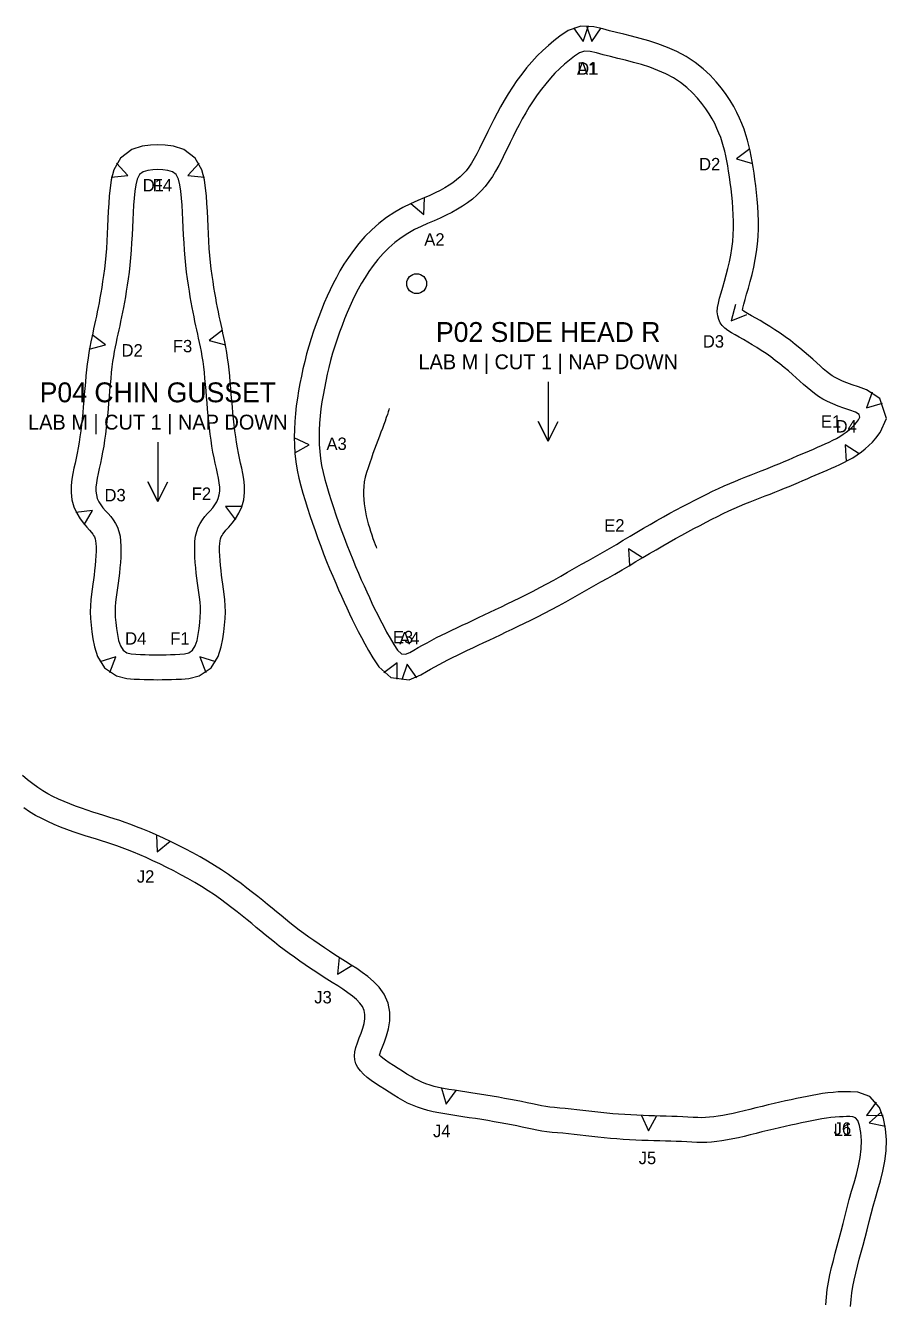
# Model space of a CAD drawing. Header units: millimetres. Extents: x 10 to 1500, y 0 to 642.
# Drawn here: x 1326.7 to 1500, y 265.4 to 522.3 of the extents above; entities that cross this region are included whole.
import ezdxf
from ezdxf.enums import TextEntityAlignment as Align

# ---------------------------------------------------------------- set-up
doc = ezdxf.new("R2010")
doc.units = ezdxf.units.MM
for name, color, linetype in [('CUT', 1, 'Continuous'), ('LABEL', 7, 'Continuous'), ('MARK', 5, 'Continuous'), ('NOTCH', 3, 'Continuous'), ('STITCH_REF', 8, 'Continuous')]:
    doc.layers.add(name, color=color, linetype=linetype)

msp = doc.modelspace()

# ---------------------------------------------------------------- linework, layer by layer
at = {"layer": 'CUT'}
for points in [[(1470.99, 465), (1471.07, 465.43), (1471.26, 466.22), (1471.53, 467.18), (1471.84, 468.27), (1472.2, 469.49), (1472.58, 470.82), (1472.95, 472.23), (1473.29, 473.71), (1473.59, 475.22), (1473.84, 476.76), (1474.03, 478.32), (1474.15, 479.89), (1474.21, 481.45), (1474.21, 482.98), (1474.17, 484.48), (1474.08, 485.93), (1473.97, 487.35), (1473.84, 488.74), (1473.68, 490.09), (1473.51, 491.38), (1473.34, 492.63), (1473.15, 493.82), (1472.96, 494.97), (1472.76, 496.06), (1472.54, 497.12), (1472.3, 498.18), (1472.03, 499.26), (1471.71, 500.35), (1471.34, 501.47), (1470.91, 502.59), (1470.43, 503.71), (1469.88, 504.84), (1469.26, 506.01), (1468.55, 507.22), (1467.73, 508.46), (1466.8, 509.72), (1465.73, 511.01), (1464.5, 512.33), (1463.09, 513.65), (1461.47, 514.93), (1459.69, 516.1), (1457.81, 517.11), (1455.9, 517.95), (1454.01, 518.66), (1452.16, 519.26), (1450.39, 519.76), (1448.71, 520.19), (1447.13, 520.59), (1445.65, 520.96), (1444.26, 521.31), (1442.88, 521.68), (1441.08, 522.11), (1438.47, 522.22), (1435.92, 521.32), (1434.24, 520.19), (1433.05, 519.25), (1431.96, 518.34), (1430.83, 517.34), (1429.69, 516.22), (1428.59, 515.03), (1427.56, 513.81), (1426.57, 512.55), (1425.61, 511.25), (1424.7, 509.92), (1423.85, 508.58), (1423.07, 507.26), (1422.33, 505.97), (1421.64, 504.71), (1420.98, 503.45), (1420.36, 502.22), (1419.77, 501.02), (1419.2, 499.85), (1418.64, 498.7), (1418.08, 497.58), (1417.54, 496.53), (1417, 495.55), (1416.46, 494.65), (1415.91, 493.84), (1415.37, 493.12), (1414.82, 492.49), (1414.2, 491.9), (1413.48, 491.29), (1412.72, 490.7), (1411.96, 490.18), (1411.12, 489.67), (1410.17, 489.15), (1409.16, 488.63), (1408.11, 488.13), (1406.96, 487.63), (1405.66, 487.08), (1404.21, 486.45), (1402.64, 485.68), (1401.01, 484.76), (1399.39, 483.68), (1397.84, 482.48), (1396.38, 481.19), (1395.03, 479.84), (1393.8, 478.45), (1392.69, 477.05), (1391.7, 475.66), (1390.8, 474.29), (1390, 472.95), (1389.27, 471.64), (1388.62, 470.38), (1388, 469.13), (1387.4, 467.85), (1386.8, 466.49), (1386.25, 465.08), (1385.73, 463.7), (1385.21, 462.3), (1384.69, 460.83), (1384.18, 459.31), (1383.71, 457.76), (1383.27, 456.21), (1382.89, 454.69), (1382.54, 453.2), (1382.22, 451.72), (1381.93, 450.26), (1381.67, 448.78), (1381.43, 447.3), (1381.21, 445.78), (1381.03, 444.23), (1380.9, 442.63), (1380.82, 441.03), (1380.8, 439.44), (1380.82, 437.82), (1380.92, 436.14), (1381.11, 434.46), (1381.38, 432.82), (1381.71, 431.23), (1382.1, 429.67), (1382.52, 428.16), (1382.97, 426.67), (1383.45, 425.18), (1383.94, 423.68), (1384.46, 422.16), (1385, 420.63), (1385.55, 419.08), (1386.13, 417.53), (1386.71, 415.98), (1387.31, 414.45), (1387.92, 412.95), (1388.53, 411.48), (1389.13, 410.08), (1389.72, 408.73), (1390.29, 407.46), (1390.84, 406.24), (1391.38, 405.06), (1391.91, 403.9), (1392.47, 402.73), (1393.06, 401.54), (1393.67, 400.35), (1394.31, 399.11), (1395, 397.83), (1395.74, 396.49), (1396.59, 395.03), (1397.79, 393.24), (1400.24, 391.05), (1403.92, 390.62), (1406.25, 391.58), (1407.4, 392.25), (1408.24, 392.74), (1409.06, 393.2), (1409.93, 393.67), (1410.82, 394.16), (1411.73, 394.63), (1412.66, 395.1), (1413.62, 395.57), (1414.61, 396.05), (1415.65, 396.53), (1416.73, 397.04), (1417.83, 397.56), (1418.94, 398.08), (1420.05, 398.6), (1421.17, 399.14), (1422.31, 399.68), (1423.46, 400.23), (1424.65, 400.8), (1425.87, 401.39), (1427.12, 402), (1428.41, 402.63), (1429.76, 403.3), (1431.15, 404.01), (1432.56, 404.75), (1434, 405.52), (1435.44, 406.31), (1436.87, 407.11), (1438.29, 407.91), (1439.69, 408.71), (1441.09, 409.5), (1442.49, 410.29), (1443.91, 411.08), (1445.35, 411.9), (1446.78, 412.73), (1448.19, 413.57), (1449.57, 414.39), (1450.94, 415.2), (1452.3, 416), (1453.65, 416.8), (1454.97, 417.58), (1456.27, 418.33), (1457.54, 419.05), (1458.79, 419.74), (1460.02, 420.41), (1461.25, 421.06), (1462.48, 421.7), (1463.7, 422.33), (1464.88, 422.94), (1466.02, 423.51), (1467.16, 424.07), (1468.27, 424.59), (1469.36, 425.09), (1470.44, 425.56), (1471.49, 426), (1472.53, 426.42), (1473.56, 426.83), (1474.57, 427.22), (1475.57, 427.61), (1476.57, 428), (1477.55, 428.38), (1478.52, 428.77), (1479.48, 429.16), (1480.44, 429.55), (1481.37, 429.94), (1482.29, 430.33), (1483.17, 430.72), (1484.02, 431.09), (1484.83, 431.44), (1485.63, 431.78), (1486.43, 432.12), (1487.26, 432.46), (1488.09, 432.81), (1488.93, 433.18), (1489.77, 433.56), (1490.61, 433.95), (1491.45, 434.36), (1492.3, 434.8), (1493.2, 435.31), (1494.11, 435.89), (1494.95, 436.49), (1495.72, 437.11), (1496.46, 437.76), (1497.17, 438.47), (1497.86, 439.25), (1498.72, 440.38), (1500, 443.2), (1498.67, 447.27), (1496, 448.96), (1494.34, 449.59), (1493.09, 450.02), (1492.05, 450.39), (1491.13, 450.76), (1490.35, 451.12), (1489.67, 451.47), (1489.09, 451.83), (1488.52, 452.24), (1487.92, 452.71), (1487.29, 453.24), (1486.66, 453.8), (1485.97, 454.43), (1485.17, 455.16), (1484.31, 455.9), (1483.46, 456.62), (1482.58, 457.35), (1481.64, 458.12), (1480.65, 458.89), (1479.63, 459.66), (1478.59, 460.39), (1477.56, 461.08), (1476.54, 461.74), (1475.54, 462.35), (1474.58, 462.92), (1473.68, 463.43), (1472.85, 463.91), (1472.05, 464.37), (1471.37, 464.76), (1470.99, 465)], [(1353.33, 498.35), (1351.83, 498.28), (1350.2, 498.05), (1348.07, 497.39), (1345.79, 495.67), (1344.48, 493.29), (1343.96, 491.25), (1343.71, 489.58), (1343.56, 488.04), (1343.44, 486.51), (1343.35, 484.98), (1343.28, 483.44), (1343.21, 481.91), (1343.15, 480.39), (1343.07, 478.9), (1342.97, 477.44), (1342.86, 476.03), (1342.72, 474.66), (1342.57, 473.32), (1342.39, 472.02), (1342.22, 470.78), (1342.04, 469.62), (1341.86, 468.52), (1341.68, 467.49), (1341.5, 466.5), (1341.32, 465.55), (1341.14, 464.67), (1340.97, 463.83), (1340.78, 463), (1340.58, 462.13), (1340.4, 461.26), (1340.22, 460.41), (1340.03, 459.55), (1339.84, 458.62), (1339.64, 457.6), (1339.45, 456.52), (1339.28, 455.39), (1339.13, 454.22), (1338.99, 453.01), (1338.86, 451.78), (1338.74, 450.53), (1338.64, 449.28), (1338.53, 448.02), (1338.43, 446.78), (1338.33, 445.55), (1338.22, 444.33), (1338.09, 443.12), (1337.96, 441.91), (1337.82, 440.71), (1337.66, 439.55), (1337.49, 438.42), (1337.3, 437.33), (1337.1, 436.26), (1336.89, 435.23), (1336.67, 434.22), (1336.44, 433.2), (1336.21, 432.13), (1336.01, 430.97), (1335.87, 429.69), (1335.86, 428.3), (1336.04, 426.84), (1336.44, 425.42), (1337.01, 424.13), (1337.67, 423.04), (1338.36, 422.11), (1339.04, 421.31), (1339.61, 420.7), (1340, 420.26), (1340.24, 419.95), (1340.41, 419.68), (1340.56, 419.37), (1340.69, 419), (1340.8, 418.57), (1340.87, 418.03), (1340.91, 417.34), (1340.91, 416.52), (1340.87, 415.59), (1340.8, 414.61), (1340.72, 413.61), (1340.61, 412.61), (1340.51, 411.65), (1340.39, 410.74), (1340.26, 409.83), (1340.11, 408.86), (1339.97, 407.81), (1339.85, 406.69), (1339.77, 405.5), (1339.74, 404.25), (1339.78, 402.95), (1339.88, 401.62), (1340.04, 400.26), (1340.27, 398.84), (1340.6, 397.26), (1341.21, 395.32), (1342.62, 393.02), (1344.99, 391.41), (1347.12, 390.88), (1348.56, 390.75), (1349.64, 390.7), (1350.61, 390.66), (1351.52, 390.64), (1352.43, 390.63), (1353.33, 390.62), (1354.23, 390.63), (1355.13, 390.64), (1356.05, 390.66), (1357.02, 390.7), (1358.1, 390.75), (1359.54, 390.88), (1361.67, 391.41), (1364.04, 393.02), (1365.45, 395.32), (1366.06, 397.26), (1366.39, 398.84), (1366.61, 400.26), (1366.78, 401.62), (1366.88, 402.95), (1366.92, 404.25), (1366.89, 405.5), (1366.81, 406.69), (1366.69, 407.81), (1366.55, 408.86), (1366.4, 409.83), (1366.27, 410.74), (1366.15, 411.65), (1366.05, 412.61), (1365.94, 413.61), (1365.86, 414.61), (1365.79, 415.59), (1365.75, 416.52), (1365.75, 417.34), (1365.79, 418.03), (1365.86, 418.57), (1365.97, 419), (1366.1, 419.37), (1366.25, 419.68), (1366.42, 419.95), (1366.66, 420.26), (1367.05, 420.7), (1367.62, 421.31), (1368.3, 422.11), (1368.99, 423.04), (1369.65, 424.13), (1370.22, 425.42), (1370.62, 426.84), (1370.8, 428.3), (1370.79, 429.69), (1370.65, 430.97), (1370.44, 432.13), (1370.22, 433.2), (1369.99, 434.22), (1369.77, 435.23), (1369.56, 436.26), (1369.36, 437.33), (1369.17, 438.42), (1369, 439.55), (1368.84, 440.71), (1368.7, 441.91), (1368.57, 443.12), (1368.44, 444.33), (1368.33, 445.55), (1368.23, 446.78), (1368.12, 448.02), (1368.02, 449.28), (1367.91, 450.53), (1367.8, 451.78), (1367.67, 453.01), (1367.53, 454.22), (1367.38, 455.39), (1367.21, 456.52), (1367.02, 457.6), (1366.82, 458.62), (1366.63, 459.55), (1366.44, 460.41), (1366.26, 461.26), (1366.08, 462.13), (1365.88, 463), (1365.69, 463.83), (1365.52, 464.67), (1365.34, 465.55), (1365.16, 466.5), (1364.98, 467.49), (1364.8, 468.52), (1364.62, 469.62), (1364.44, 470.78), (1364.26, 472.02), (1364.09, 473.32), (1363.94, 474.66), (1363.8, 476.03), (1363.69, 477.44), (1363.59, 478.9), (1363.51, 480.39), (1363.45, 481.91), (1363.38, 483.44), (1363.31, 484.98), (1363.22, 486.51), (1363.1, 488.04), (1362.95, 489.58), (1362.7, 491.25), (1362.18, 493.29), (1360.87, 495.67), (1358.59, 497.39), (1356.46, 498.05), (1354.82, 498.28), (1353.33, 498.35)]]:
    msp.add_lwpolyline(points, close=True, dxfattribs=at)
msp.add_lwpolyline([(1492.76, 264.4), (1492.88, 265.8), (1493.03, 267.13), (1493.24, 268.41), (1493.51, 269.72), (1493.83, 271.09), (1494.17, 272.49), (1494.52, 273.9), (1494.89, 275.31), (1495.28, 276.75), (1495.69, 278.26), (1496.11, 279.86), (1496.52, 281.48), (1496.92, 283.07), (1497.33, 284.63), (1497.79, 286.22), (1498.28, 287.9), (1498.79, 289.7), (1499.28, 291.62), (1499.67, 293.64), (1499.94, 295.77), (1500, 297.96), (1499.83, 300.14), (1499.41, 302.23), (1498.58, 304.46), (1496.68, 306.68), (1494.23, 307.54), (1492.79, 307.63), (1491.97, 307.63), (1491.18, 307.62), (1490.27, 307.59), (1489.26, 307.52), (1488.21, 307.41), (1487.15, 307.26), (1486.1, 307.09), (1485.05, 306.89), (1484.01, 306.69), (1482.96, 306.48), (1481.9, 306.26), (1480.81, 306.03), (1479.69, 305.79), (1478.55, 305.54), (1477.38, 305.27), (1476.18, 305), (1474.95, 304.7), (1473.72, 304.39), (1472.51, 304.09), (1471.35, 303.79), (1470.23, 303.52), (1469.14, 303.27), (1468.09, 303.05), (1467.09, 302.86), (1466.14, 302.7), (1465.23, 302.58), (1464.36, 302.49), (1463.58, 302.43), (1462.83, 302.41), (1462.02, 302.43), (1461.08, 302.48), (1460.04, 302.54), (1458.98, 302.59), (1457.9, 302.64), (1456.77, 302.68), (1455.63, 302.71), (1454.48, 302.74), (1453.33, 302.77), (1452.18, 302.8), (1451, 302.85), (1449.78, 302.91), (1448.55, 302.97), (1447.31, 303.04), (1446.09, 303.12), (1444.89, 303.22), (1443.68, 303.34), (1442.49, 303.47), (1441.28, 303.61), (1440.07, 303.75), (1438.87, 303.88), (1437.69, 304.01), (1436.51, 304.14), (1435.34, 304.25), (1434.22, 304.35), (1433.2, 304.44), (1432.27, 304.54), (1431.41, 304.66), (1430.56, 304.81), (1429.69, 304.99), (1428.74, 305.2), (1427.68, 305.43), (1426.55, 305.66), (1425.43, 305.87), (1424.31, 306.08), (1423.13, 306.3), (1421.88, 306.53), (1420.61, 306.75), (1419.33, 306.96), (1418.05, 307.16), (1416.77, 307.36), (1415.51, 307.55), (1414.27, 307.74), (1413.07, 307.93), (1411.9, 308.12), (1410.82, 308.31), (1409.83, 308.5), (1408.96, 308.71), (1408.14, 308.95), (1407.31, 309.24), (1406.5, 309.56), (1405.77, 309.88), (1405.07, 310.25), (1404.3, 310.69), (1403.48, 311.2), (1402.61, 311.76), (1401.71, 312.34), (1400.8, 312.93), (1399.93, 313.49), (1399.17, 314), (1398.61, 314.42), (1398.22, 314.75), (1397.98, 315.02), (1397.98, 315.02), (1398.03, 315.21), (1398.24, 315.87), (1398.54, 316.68), (1398.93, 317.68), (1399.38, 318.89), (1399.77, 320.32), (1400.02, 321.9), (1400.03, 323.65), (1399.67, 325.51), (1398.89, 327.26), (1397.86, 328.71), (1396.74, 329.87), (1395.61, 330.83), (1394.48, 331.66), (1393.36, 332.43), (1392.24, 333.16), (1391.13, 333.86), (1390.03, 334.56), (1388.96, 335.24), (1387.9, 335.93), (1386.85, 336.64), (1385.8, 337.35), (1384.76, 338.07), (1383.74, 338.78), (1382.75, 339.49), (1381.79, 340.21), (1380.84, 340.93), (1379.92, 341.65), (1379.02, 342.38), (1378.13, 343.11), (1377.24, 343.84), (1376.34, 344.59), (1375.41, 345.36), (1374.45, 346.14), (1373.45, 346.95), (1372.4, 347.79), (1371.28, 348.66), (1370.1, 349.56), (1368.85, 350.48), (1367.55, 351.4), (1366.18, 352.31), (1364.77, 353.21), (1363.33, 354.09), (1361.85, 354.94), (1360.36, 355.76), (1358.86, 356.54), (1357.37, 357.3), (1355.9, 358.02), (1354.44, 358.7), (1353.02, 359.35), (1351.65, 359.95), (1350.33, 360.5), (1349.07, 361), (1347.87, 361.46), (1346.74, 361.87), (1345.65, 362.25), (1344.57, 362.6), (1343.5, 362.94), (1342.44, 363.26), (1341.37, 363.59), (1340.26, 363.94), (1339.12, 364.32), (1337.96, 364.72), (1336.78, 365.14), (1335.61, 365.6), (1334.46, 366.07), (1333.32, 366.58), (1332.22, 367.11), (1331.19, 367.66), (1330.2, 368.24), (1329.2, 368.91), (1328.17, 369.66), (1327.12, 370.46), (1326.06, 371.3)], dxfattribs=at)
at = {"layer": 'LABEL'}
for points in [[(1431.91, 450.63), (1431.91, 438.63), (1429.91, 442.63), (1431.91, 438.63), (1433.91, 442.63)], [(1353.33, 438.48), (1353.33, 426.48), (1351.33, 430.48), (1353.33, 426.48), (1355.33, 430.48)]]:
    msp.add_lwpolyline(points, dxfattribs=at)
at = {"layer": 'MARK'}
msp.add_lwpolyline([(1399.93, 445.22), (1399.85, 444.99), (1399.72, 444.58), (1399.53, 444.03), (1399.32, 443.4), (1399.07, 442.71), (1398.81, 441.99), (1398.53, 441.23), (1398.23, 440.44), (1397.92, 439.63), (1397.61, 438.79), (1397.29, 437.94), (1396.97, 437.07), (1396.64, 436.16), (1396.31, 435.23), (1395.98, 434.28), (1395.65, 433.31), (1395.34, 432.33), (1395.08, 431.38), (1394.88, 430.44), (1394.77, 429.53), (1394.73, 428.64), (1394.74, 427.76), (1394.8, 426.9), (1394.88, 426.05), (1394.98, 425.22), (1395.12, 424.4), (1395.28, 423.6), (1395.48, 422.81), (1395.69, 422.02), (1395.92, 421.25), (1396.15, 420.5), (1396.38, 419.77), (1396.62, 419.07), (1396.86, 418.41), (1397.07, 417.83), (1397.25, 417.38), (1397.35, 417.13)], dxfattribs=at)
msp.add_circle((1405.43, 470.37), 2, dxfattribs=at)
at = {"layer": 'NOTCH'}
for points in [[(1437.02, 521.91), (1438.94, 519.16), (1439.99, 522.35)], [(1439.62, 522.3), (1440.67, 519.12), (1442.59, 521.87)], [(1472.47, 497.53), (1469.81, 495.49), (1473.04, 494.59)], [(1343.96, 491.82), (1347.3, 492.15), (1345.03, 494.62)], [(1361.63, 494.62), (1359.36, 492.15), (1362.7, 491.82)], [(1404.28, 486.49), (1406.85, 484.32), (1407.04, 487.67)], [(1469.61, 466.15), (1468.77, 462.9), (1471.87, 464.19)], [(1339.54, 457.15), (1342.78, 458.02), (1340.13, 460.09)], [(1366.32, 461.02), (1363.69, 458.93), (1366.94, 458.08)], [(1497.14, 448.5), (1495.95, 445.36), (1499.17, 446.29)], [(1380.88, 436.32), (1383.82, 437.93), (1380.77, 439.32)], [(1494.49, 436.08), (1491.66, 437.89), (1491.91, 434.54)], [(1338.51, 421.79), (1340.17, 424.71), (1336.84, 424.28)], [(1370.34, 425.46), (1366.98, 425.52), (1368.95, 422.8)], [(1450.86, 415.16), (1448.04, 416.97), (1448.28, 413.62)], [(1343.68, 392.04), (1344.86, 395.19), (1341.64, 394.24)], [(1365.02, 394.24), (1361.8, 395.19), (1362.97, 392.04)], [(1401.49, 390.69), (1401.49, 394.04), (1398.81, 392.03)], [(1405.44, 391.02), (1403.51, 393.76), (1402.47, 390.57)], [(1353.08, 359.33), (1353.18, 355.98), (1355.8, 358.07)], [(1389.86, 334.67), (1389.52, 331.33), (1392.4, 333.06)], [(1410.42, 308.37), (1411.4, 305.16), (1413.38, 307.87)], [(1497.9, 305.57), (1495.97, 302.83), (1499.32, 302.93)], [(1499.02, 303.62), (1496.52, 301.39), (1499.81, 300.72)], [(1450.68, 302.85), (1452.07, 299.8), (1453.68, 302.75)]]:
    msp.add_lwpolyline(points, dxfattribs=at)
at = {"layer": 'STITCH_REF'}
for points in [[(1439.23, 517.18), (1438.18, 516.82), (1437.19, 516.15), (1436.21, 515.37), (1435.22, 514.55), (1434.24, 513.68), (1433.27, 512.73), (1432.34, 511.72), (1431.43, 510.64), (1430.55, 509.53), (1429.7, 508.36), (1428.88, 507.17), (1428.11, 505.95), (1427.38, 504.74), (1426.69, 503.53), (1426.04, 502.34), (1425.42, 501.17), (1424.83, 499.99), (1424.26, 498.82), (1423.69, 497.66), (1423.12, 496.49), (1422.55, 495.33), (1421.95, 494.18), (1421.33, 493.05), (1420.68, 491.96), (1419.98, 490.92), (1419.24, 489.94), (1418.43, 489.03), (1417.56, 488.19), (1416.64, 487.41), (1415.68, 486.66), (1414.68, 485.97), (1413.62, 485.34), (1412.52, 484.73), (1411.38, 484.15), (1410.19, 483.58), (1408.93, 483.03), (1407.63, 482.48), (1406.31, 481.91), (1404.97, 481.26), (1403.63, 480.5), (1402.31, 479.62), (1401.03, 478.63), (1399.81, 477.55), (1398.68, 476.41), (1397.64, 475.24), (1396.69, 474.04), (1395.82, 472.84), (1395.04, 471.64), (1394.33, 470.45), (1393.68, 469.28), (1393.08, 468.12), (1392.51, 466.96), (1391.95, 465.78), (1391.42, 464.56), (1390.91, 463.29), (1390.42, 461.96), (1389.91, 460.6), (1389.42, 459.2), (1388.94, 457.78), (1388.5, 456.35), (1388.1, 454.92), (1387.74, 453.51), (1387.42, 452.11), (1387.12, 450.72), (1386.85, 449.33), (1386.6, 447.94), (1386.37, 446.55), (1386.17, 445.14), (1386.01, 443.72), (1385.89, 442.3), (1385.82, 440.87), (1385.8, 439.44), (1385.82, 438), (1385.91, 436.57), (1386.07, 435.14), (1386.3, 433.73), (1386.59, 432.34), (1386.93, 430.95), (1387.32, 429.56), (1387.75, 428.15), (1388.2, 426.73), (1388.68, 425.27), (1389.19, 423.8), (1389.71, 422.3), (1390.25, 420.79), (1390.81, 419.28), (1391.38, 417.78), (1391.96, 416.29), (1392.55, 414.84), (1393.13, 413.42), (1393.72, 412.06), (1394.29, 410.75), (1394.85, 409.51), (1395.39, 408.31), (1395.92, 407.16), (1396.44, 406.03), (1396.97, 404.91), (1397.53, 403.79), (1398.11, 402.64), (1398.73, 401.45), (1399.39, 400.22), (1400.09, 398.96), (1400.83, 397.69), (1401.6, 396.55), (1402.39, 395.83), (1403.21, 395.74), (1404.04, 396.08), (1404.89, 396.57), (1405.75, 397.07), (1406.63, 397.57), (1407.54, 398.07), (1408.48, 398.57), (1409.44, 399.08), (1410.43, 399.58), (1411.44, 400.07), (1412.48, 400.57), (1413.54, 401.07), (1414.61, 401.57), (1415.7, 402.08), (1416.8, 402.6), (1417.91, 403.12), (1419.02, 403.65), (1420.16, 404.19), (1421.31, 404.74), (1422.48, 405.3), (1423.68, 405.89), (1424.92, 406.49), (1426.2, 407.12), (1427.51, 407.77), (1428.85, 408.45), (1430.23, 409.17), (1431.62, 409.91), (1433.01, 410.68), (1434.42, 411.47), (1435.82, 412.27), (1437.23, 413.06), (1438.63, 413.86), (1440.04, 414.65), (1441.45, 415.44), (1442.86, 416.24), (1444.26, 417.05), (1445.64, 417.87), (1447.02, 418.69), (1448.39, 419.5), (1449.76, 420.31), (1451.11, 421.11), (1452.46, 421.9), (1453.78, 422.66), (1455.09, 423.41), (1456.39, 424.13), (1457.66, 424.82), (1458.93, 425.49), (1460.17, 426.13), (1461.4, 426.77), (1462.61, 427.4), (1463.81, 428), (1465, 428.57), (1466.17, 429.13), (1467.33, 429.65), (1468.47, 430.15), (1469.58, 430.62), (1470.67, 431.06), (1471.72, 431.48), (1472.76, 431.89), (1473.76, 432.28), (1474.75, 432.66), (1475.72, 433.04), (1476.67, 433.41), (1477.6, 433.79), (1478.52, 434.16), (1479.42, 434.54), (1480.3, 434.92), (1481.16, 435.3), (1482.02, 435.67), (1482.86, 436.04), (1483.69, 436.39), (1484.51, 436.73), (1485.32, 437.07), (1486.12, 437.41), (1486.91, 437.75), (1487.68, 438.1), (1488.44, 438.45), (1489.19, 438.82), (1489.93, 439.21), (1490.64, 439.6), (1491.3, 440.03), (1491.92, 440.47), (1492.5, 440.94), (1493.04, 441.41), (1493.54, 441.91), (1494, 442.43), (1494.4, 442.96), (1494.64, 443.49), (1494.48, 444.01), (1493.75, 444.47), (1492.65, 444.89), (1491.44, 445.3), (1490.27, 445.72), (1489.17, 446.16), (1488.14, 446.63), (1487.19, 447.13), (1486.32, 447.66), (1485.52, 448.23), (1484.76, 448.83), (1484.03, 449.45), (1483.31, 450.09), (1482.59, 450.75), (1481.85, 451.42), (1481.07, 452.1), (1480.25, 452.79), (1479.4, 453.5), (1478.52, 454.21), (1477.62, 454.92), (1476.69, 455.61), (1475.76, 456.27), (1474.81, 456.9), (1473.88, 457.5), (1472.96, 458.07), (1472.06, 458.59), (1471.19, 459.09), (1470.36, 459.58), (1469.55, 460.04), (1468.79, 460.48), (1468.09, 460.92), (1467.46, 461.39), (1466.94, 461.91), (1466.53, 462.51), (1466.23, 463.17), (1466.03, 463.9), (1465.95, 464.69), (1466.01, 465.55), (1466.18, 466.47), (1466.42, 467.47), (1466.71, 468.54), (1467.05, 469.68), (1467.4, 470.88), (1467.75, 472.13), (1468.09, 473.43), (1468.4, 474.76), (1468.66, 476.1), (1468.88, 477.46), (1469.05, 478.83), (1469.16, 480.19), (1469.21, 481.55), (1469.21, 482.91), (1469.17, 484.26), (1469.1, 485.59), (1468.99, 486.92), (1468.86, 488.21), (1468.72, 489.48), (1468.56, 490.71), (1468.39, 491.89), (1468.22, 493.02), (1468.04, 494.09), (1467.85, 495.11), (1467.65, 496.08), (1467.44, 497.02), (1467.21, 497.95), (1466.94, 498.86), (1466.63, 499.78), (1466.28, 500.7), (1465.88, 501.63), (1465.42, 502.59), (1464.9, 503.56), (1464.3, 504.57), (1463.63, 505.6), (1462.85, 506.64), (1461.97, 507.71), (1460.97, 508.79), (1459.82, 509.86), (1458.54, 510.88), (1457.13, 511.8), (1455.61, 512.61), (1454.01, 513.32), (1452.37, 513.94), (1450.72, 514.47), (1449.08, 514.93), (1447.48, 515.35), (1445.92, 515.74), (1444.43, 516.11), (1443, 516.47), (1441.65, 516.83), (1440.38, 517.14), (1439.23, 517.18)], [(1353.33, 493.35), (1352.3, 493.3), (1351.3, 493.16), (1350.38, 492.87), (1349.65, 492.32), (1349.16, 491.43), (1348.87, 490.27), (1348.68, 488.97), (1348.54, 487.6), (1348.43, 486.18), (1348.34, 484.71), (1348.27, 483.22), (1348.21, 481.69), (1348.14, 480.15), (1348.06, 478.6), (1347.96, 477.08), (1347.84, 475.58), (1347.69, 474.11), (1347.53, 472.7), (1347.35, 471.34), (1347.16, 470.05), (1346.98, 468.84), (1346.79, 467.69), (1346.6, 466.61), (1346.41, 465.58), (1346.23, 464.6), (1346.04, 463.66), (1345.85, 462.77), (1345.66, 461.9), (1345.47, 461.05), (1345.28, 460.21), (1345.11, 459.37), (1344.92, 458.52), (1344.74, 457.63), (1344.56, 456.7), (1344.39, 455.72), (1344.23, 454.69), (1344.09, 453.6), (1343.96, 452.47), (1343.84, 451.29), (1343.72, 450.09), (1343.62, 448.86), (1343.52, 447.61), (1343.41, 446.36), (1343.31, 445.11), (1343.19, 443.85), (1343.07, 442.59), (1342.93, 441.33), (1342.78, 440.08), (1342.61, 438.84), (1342.43, 437.63), (1342.22, 436.45), (1342.01, 435.3), (1341.78, 434.2), (1341.55, 433.14), (1341.33, 432.13), (1341.12, 431.17), (1340.96, 430.26), (1340.87, 429.4), (1340.86, 428.59), (1340.96, 427.82), (1341.15, 427.11), (1341.45, 426.45), (1341.83, 425.83), (1342.27, 425.23), (1342.77, 424.65), (1343.31, 424.06), (1343.85, 423.46), (1344.35, 422.81), (1344.8, 422.09), (1345.18, 421.3), (1345.49, 420.44), (1345.72, 419.5), (1345.85, 418.51), (1345.91, 417.48), (1345.91, 416.41), (1345.86, 415.31), (1345.79, 414.22), (1345.69, 413.14), (1345.59, 412.08), (1345.47, 411.05), (1345.34, 410.06), (1345.2, 409.1), (1345.06, 408.16), (1344.94, 407.21), (1344.83, 406.25), (1344.77, 405.28), (1344.74, 404.27), (1344.77, 403.21), (1344.86, 402.11), (1345, 400.95), (1345.19, 399.74), (1345.44, 398.53), (1345.79, 397.41), (1346.32, 396.55), (1347.06, 396.04), (1347.96, 395.82), (1348.9, 395.74), (1349.84, 395.69), (1350.75, 395.66), (1351.62, 395.64), (1352.48, 395.63), (1353.33, 395.62), (1354.18, 395.63), (1355.03, 395.64), (1355.91, 395.66), (1356.82, 395.69), (1357.76, 395.74), (1358.7, 395.82), (1359.6, 396.04), (1360.34, 396.55), (1360.86, 397.41), (1361.22, 398.53), (1361.47, 399.74), (1361.66, 400.95), (1361.8, 402.11), (1361.88, 403.21), (1361.91, 404.27), (1361.89, 405.28), (1361.83, 406.25), (1361.72, 407.21), (1361.6, 408.16), (1361.45, 409.1), (1361.32, 410.06), (1361.19, 411.05), (1361.07, 412.08), (1360.97, 413.14), (1360.87, 414.22), (1360.8, 415.31), (1360.75, 416.41), (1360.75, 417.48), (1360.81, 418.51), (1360.94, 419.5), (1361.17, 420.44), (1361.48, 421.3), (1361.86, 422.09), (1362.3, 422.81), (1362.81, 423.46), (1363.35, 424.06), (1363.89, 424.65), (1364.39, 425.23), (1364.83, 425.83), (1365.21, 426.45), (1365.5, 427.11), (1365.7, 427.82), (1365.8, 428.59), (1365.79, 429.4), (1365.7, 430.26), (1365.54, 431.17), (1365.33, 432.13), (1365.11, 433.14), (1364.88, 434.2), (1364.65, 435.3), (1364.43, 436.45), (1364.23, 437.63), (1364.05, 438.84), (1363.88, 440.08), (1363.73, 441.33), (1363.59, 442.59), (1363.47, 443.85), (1363.35, 445.11), (1363.24, 446.36), (1363.14, 447.61), (1363.04, 448.86), (1362.93, 450.09), (1362.82, 451.29), (1362.7, 452.47), (1362.57, 453.6), (1362.43, 454.69), (1362.27, 455.72), (1362.1, 456.7), (1361.92, 457.63), (1361.74, 458.52), (1361.55, 459.37), (1361.37, 460.21), (1361.19, 461.05), (1361, 461.9), (1360.81, 462.77), (1360.62, 463.66), (1360.43, 464.6), (1360.24, 465.58), (1360.06, 466.61), (1359.87, 467.69), (1359.68, 468.84), (1359.5, 470.05), (1359.31, 471.34), (1359.13, 472.7), (1358.96, 474.11), (1358.82, 475.58), (1358.7, 477.08), (1358.6, 478.6), (1358.52, 480.15), (1358.45, 481.69), (1358.39, 483.22), (1358.32, 484.71), (1358.23, 486.18), (1358.12, 487.6), (1357.98, 488.97), (1357.79, 490.27), (1357.5, 491.43), (1357.01, 492.32), (1356.28, 492.87), (1355.36, 493.16), (1354.36, 493.3), (1353.33, 493.35)]]:
    msp.add_lwpolyline(points, close=True, dxfattribs=at)
msp.add_lwpolyline([(1487.77, 264.71), (1487.9, 266.29), (1488.08, 267.82), (1488.32, 269.32), (1488.62, 270.79), (1488.96, 272.24), (1489.32, 273.69), (1489.68, 275.14), (1490.06, 276.59), (1490.45, 278.06), (1490.86, 279.56), (1491.27, 281.11), (1491.67, 282.7), (1492.08, 284.32), (1492.51, 285.96), (1492.98, 287.61), (1493.48, 289.29), (1493.96, 290.99), (1494.39, 292.71), (1494.73, 294.43), (1494.94, 296.15), (1494.99, 297.84), (1494.87, 299.45), (1494.59, 300.86), (1494.21, 301.88), (1493.76, 302.41), (1493.23, 302.59), (1492.63, 302.63), (1491.98, 302.63), (1491.28, 302.62), (1490.52, 302.6), (1489.7, 302.54), (1488.82, 302.45), (1487.91, 302.32), (1486.96, 302.16), (1485.99, 301.98), (1484.98, 301.78), (1483.96, 301.58), (1482.91, 301.36), (1481.85, 301.14), (1480.76, 300.91), (1479.64, 300.66), (1478.49, 300.4), (1477.32, 300.13), (1476.14, 299.85), (1474.94, 299.55), (1473.75, 299.24), (1472.55, 298.94), (1471.37, 298.65), (1470.21, 298.39), (1469.08, 298.15), (1467.97, 297.94), (1466.89, 297.76), (1465.83, 297.62), (1464.81, 297.5), (1463.81, 297.43), (1462.81, 297.41), (1461.82, 297.44), (1460.81, 297.49), (1459.79, 297.54), (1458.76, 297.59), (1457.69, 297.64), (1456.61, 297.68), (1455.5, 297.71), (1454.36, 297.74), (1453.19, 297.77), (1452, 297.8), (1450.78, 297.85), (1449.54, 297.91), (1448.27, 297.97), (1447, 298.05), (1445.72, 298.14), (1444.44, 298.24), (1443.17, 298.37), (1441.93, 298.5), (1440.71, 298.64), (1439.51, 298.78), (1438.32, 298.91), (1437.16, 299.04), (1436.01, 299.16), (1434.88, 299.27), (1433.78, 299.37), (1432.7, 299.46), (1431.65, 299.58), (1430.63, 299.72), (1429.64, 299.9), (1428.65, 300.1), (1427.66, 300.32), (1426.64, 300.54), (1425.6, 300.75), (1424.51, 300.96), (1423.38, 301.17), (1422.22, 301.39), (1421.02, 301.61), (1419.79, 301.82), (1418.53, 302.02), (1417.27, 302.22), (1416.01, 302.42), (1414.75, 302.61), (1413.51, 302.8), (1412.28, 302.99), (1411.07, 303.19), (1409.9, 303.39), (1408.76, 303.62), (1407.67, 303.88), (1406.61, 304.19), (1405.58, 304.55), (1404.58, 304.94), (1403.6, 305.37), (1402.66, 305.86), (1401.73, 306.4), (1400.82, 306.97), (1399.91, 307.55), (1398.99, 308.14), (1398.07, 308.73), (1397.17, 309.32), (1396.29, 309.91), (1395.47, 310.52), (1394.73, 311.17), (1394.1, 311.85), (1393.58, 312.54), (1393.2, 313.27), (1392.97, 314.04), (1392.9, 314.84), (1393, 315.69), (1393.22, 316.58), (1393.51, 317.51), (1393.87, 318.47), (1394.26, 319.44), (1394.61, 320.42), (1394.88, 321.38), (1395.02, 322.3), (1395.03, 323.17), (1394.87, 324), (1394.52, 324.78), (1394, 325.51), (1393.32, 326.22), (1392.5, 326.91), (1391.59, 327.59), (1390.59, 328.27), (1389.54, 328.95), (1388.45, 329.64), (1387.35, 330.34), (1386.24, 331.04), (1385.14, 331.76), (1384.05, 332.49), (1382.97, 333.22), (1381.9, 333.96), (1380.84, 334.71), (1379.8, 335.46), (1378.78, 336.22), (1377.78, 336.98), (1376.81, 337.74), (1375.87, 338.49), (1374.95, 339.25), (1374.05, 339.99), (1373.14, 340.74), (1372.23, 341.5), (1371.29, 342.27), (1370.32, 343.06), (1369.3, 343.87), (1368.23, 344.7), (1367.11, 345.55), (1365.94, 346.42), (1364.71, 347.28), (1363.44, 348.13), (1362.13, 348.97), (1360.78, 349.79), (1359.4, 350.58), (1357.99, 351.35), (1356.57, 352.1), (1355.15, 352.82), (1353.74, 353.51), (1352.34, 354.16), (1350.98, 354.78), (1349.68, 355.35), (1348.43, 355.87), (1347.25, 356.35), (1346.14, 356.77), (1345.08, 357.15), (1344.05, 357.51), (1343.04, 357.84), (1342.02, 358.16), (1340.96, 358.48), (1339.87, 358.82), (1338.73, 359.19), (1337.53, 359.58), (1336.3, 360), (1335.03, 360.46), (1333.76, 360.95), (1332.48, 361.48), (1331.22, 362.04), (1329.97, 362.64), (1328.74, 363.3), (1327.53, 364.02), (1326.35, 364.8)], dxfattribs=at)

# ---------------------------------------------------------------- texts
at = {"layer": 'LABEL'}
for s, height, p in [('A1', 2.5, (1439.74, 513.72)), ('D1', 2.5, (1439.88, 513.68)), ('D2', 2.5, (1464.41, 494.44)), ('D1', 2.5, (1352.43, 490.18)), ('F4', 2.5, (1354.23, 490.18)), ('A2', 2.5, (1409.01, 479.27)), ('P02 SIDE HEAD R', 4, (1431.91, 460.63)), ('D3', 2.5, (1465.17, 458.74)), ('D2', 2.5, (1348.17, 456.94)), ('F3', 2.5, (1358.31, 457.79)), ('LAB M | CUT 1 | NAP DOWN', 3, (1431.91, 454.63)), ('P04 CHIN GUSSET', 4, (1353.33, 448.48)), ('LAB M | CUT 1 | NAP DOWN', 3, (1353.33, 442.48)), ('E1', 2.5, (1488.85, 442.61)), ('D4', 2.5, (1491.9, 441.64)), ('A3', 2.5, (1389.32, 438.13)), ('F2', 2.5, (1362.11, 428.07)), ('D3', 2.5, (1344.73, 427.78)), ('E2', 2.5, (1445.23, 421.69)), ('D4', 2.5, (1348.88, 398.93)), ('F1', 2.5, (1357.78, 398.93)), ('E3', 2.5, (1402.69, 399.2)), ('A4', 2.5, (1403.96, 398.96)), ('J2', 2.5, (1350.87, 350.99)), ('J3', 2.5, (1386.58, 326.68)), ('J4', 2.5, (1410.49, 299.74)), ('J6', 2.5, (1491.13, 300.22)), ('L1', 2.5, (1491.21, 299.95)), ('J5', 2.5, (1451.88, 294.31))]:
    msp.add_text(s, height=height, dxfattribs=at).set_placement(p, align=Align.MIDDLE_CENTER)

doc.saveas('drawing.dxf')
